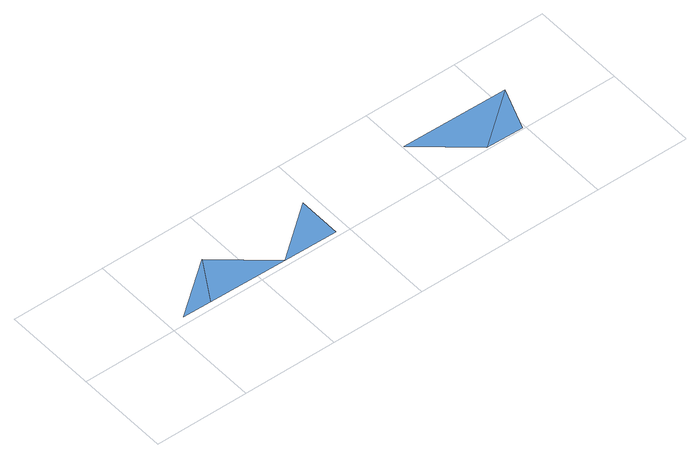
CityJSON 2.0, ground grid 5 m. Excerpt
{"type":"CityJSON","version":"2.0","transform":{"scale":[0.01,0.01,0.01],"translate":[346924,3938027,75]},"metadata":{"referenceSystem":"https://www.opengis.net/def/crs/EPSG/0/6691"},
"CityObjects":{
"waterbody1":{"type":"WaterBody","attributes":{"name":"7","class":"1140","function":"1","WaterBodyRiverFloodingRiskAttribute.description":"4","WaterBodyRiverFloodingRiskAttribute.rankOrg":"4","WaterBodyRiverFloodingRiskAttribute.adminType":"2","WaterBodyRiverFloodingRiskAttribute.scale":"L2"},"geometry":[{"type":"MultiSurface","lod":"1","boundaries":[[[0,1,2]],[[1,0,3]],[[4,3,5]],[[6,7,8]],[[7,9,8]]]}]}
},
"vertices":[
[238,38,13],[375,267,13],[88,41,13],[654,31,13],[942,257,13],[939,26,13],[1508,248,13],[1787,12,13],[2074,238,13],[1984,8,13]
]}
